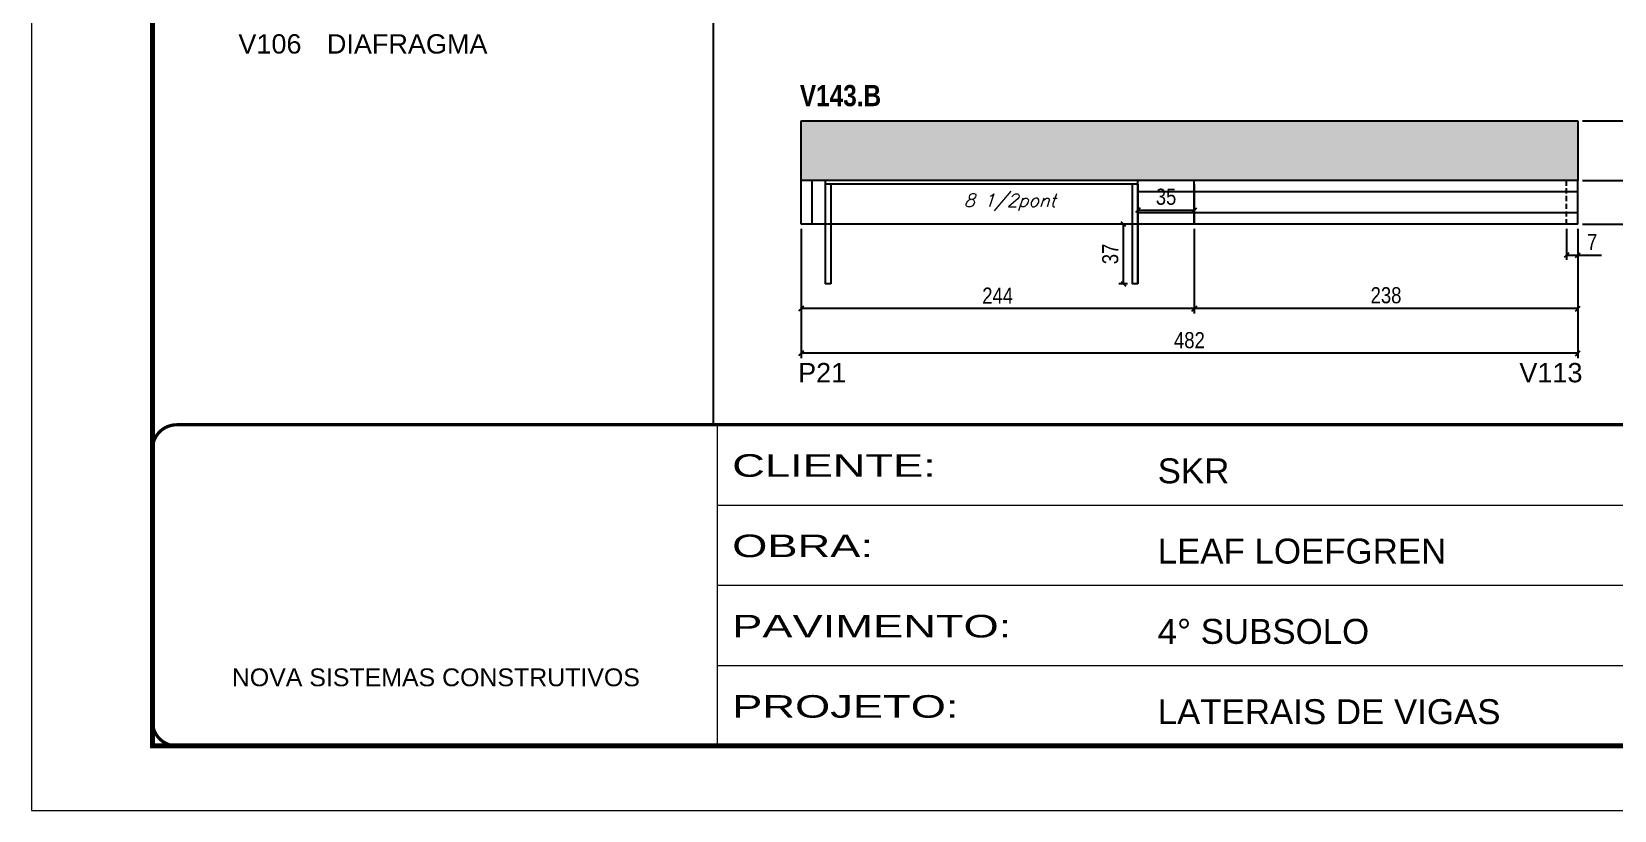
# Model space of a CAD drawing. Extents: x 3309 to 9590, y -2522 to 14608.
# Drawn here: x 4908 to 5890, y 10112 to 10595 of the extents above; entities that cross this region are included whole.
import ezdxf

# ---------------------------------------------------------------- set-up
doc = ezdxf.new("R2010")
doc.units = 0
for name, pattern in [('CONTINUO', [0]), ('DASHED', [0.75, 0.5, -0.25]), ('HIDDEN2', [4.7625, 3.175, -1.5875])]:
    doc.linetypes.add(name, pattern=pattern)
for name, color, linetype in [('5', 5, 'Continuous'), ('COTA', 241, 'Continuous'), ('NOMENCLATURA', 7, 'Continuous'), ('Painéis', 200, 'Continuous'), ('SARR_2.2x7', 40, 'Continuous'), ('SARR_3.5x7', 81, 'Continuous'), ('texto', 7, 'Continuous')]:
    doc.layers.add(name, color=color, linetype=linetype)
doc.layers.add('Folhas', color=255, linetype='Continuous', lineweight=9)
doc.layers.add('SARRAFO DE PRESSAO', color=251, linetype='DASHED', lineweight=9)
doc.styles.add('ARIAL', font='arial.ttf')
doc.styles.add('COTA TECNICA', font='techl___.ttf', dxfattribs={"height": 10})
doc.styles.add('Romans', font='romans.shx')
doc.styles.get("Standard").update_dxf_attribs({"font": 'arial.ttf'})
doc.styles.add('TECNICA', font='techb___.ttf', dxfattribs={"height": 10})
doc.styles.add('Tecnologia', font='')
doc.styles.get('Tecnologia').set_extended_font_data('Forgotten Futurist')
doc.dimstyles.new('PAINEL', dxfattribs={"dimtxt": 10, "dimasz": 3, "dimexe": 3, "dimexo": 3, "dimgap": 3, "dimtad": 1, "dimdec": 1, "dimzin": 12, "dimdsep": 46, "dimtxsty": 'COTA TECNICA', "dimblk1": 'OBLIQUE', "dimblk2": 'OBLIQUE', "dimsah": 1, "dimcen": 0.9, "dimclrd": 4, "dimclre": 4, "dimclrt": 240, "dimadec": 1, "dimazin": 3, "dimtfac": 1, "dimtdec": 1, "dimtmove": 0, "dimatfit": 3, "dimfxl": 1, "dimtolj": 1, "dimtzin": 12, "dimarcsym": 0})

# ---------------------------------------------------------------- blocks, each defined once
blk = doc.blocks.new('9999999999')
at = {"color": 30, "linetype": 'CONTINUO'}
for p, q in [((98564.56, 34230.21), (98564.56, 34429.45)), ((98564.56, 34379.64), (99583.98, 34379.64)), ((98564.56, 34329.83), (99487.98, 34329.83)), ((98564.56, 34280.02), (99487.98, 34280.02))]:
    blk.add_line(p, q, dxfattribs=at)
at = {"color": 30, "linetype": 'CONTINUO', "const_width": 2}
blk.add_lwpolyline([(99583.98, 34230.21), (99583.98, 34414.45, 0.414214), (99568.98, 34429.45), (98228.98, 34429.45, 0.414214), (98213.98, 34414.45), (98213.98, 34245.21, 0.414214), (98228.98, 34230.21), (99583.98, 34230.21)], format="xyb", dxfattribs=at)
at = {"layer": 'Folhas'}
blk.add_lwpolyline([(98138.98, 34190.21), (99623.98, 34190.21), (99623.98, 35240.21), (98138.98, 35240.21)], close=True, dxfattribs=at)
at = {"layer": 'Folhas', "color": 30, "const_width": 3}
blk.add_lwpolyline([(98213.98, 34230.21), (99583.98, 34230.21), (99583.98, 35200.21), (98213.98, 35200.21)], close=True, dxfattribs=at)
at = {"color": 7, "linetype": 'Continuous', "ltscale": 5, "style": 'ARIAL'}
for s, height, p in [('SKR', 15.483, (98837.68, 34393.13)), ('LEAF LOEFGREN', 15.4829, (98837.68, 34343.32)), ('4° SUBSOLO', 15.483, (98837.68, 34293.51)), ('NOVA SISTEMAS CONSTRUTIVOS', 11.0592, (98263.19, 34267.21)), ('LATERAIS DE VIGAS', 15.4829, (98837.68, 34243.7))]:
    blk.add_text(s, height=height, dxfattribs=at).set_placement(p)
at = {"layer": 'Folhas', "color": 7, "style": 'Tecnologia', "width": 1.5}
for s, p in [('CLIENTE:', (98573.65, 34397.17)), ('OBRA:', (98573.65, 34347.31)), ('PAVIMENTO:', (98573.65, 34297.5)), ('PROJETO:', (98573.65, 34247.69))]:
    blk.add_text(s, height=14, dxfattribs=at).set_placement(p)
blk = doc.blocks.new('_Oblique')
at = {"color": 0, "linetype": 'ByBlock', "lineweight": -2}
blk.add_line((-0.5, -0.5), (0.5, 0.5), dxfattribs=at)
blk = doc.blocks.new('*D459')
at = {"layer": 'COTA', "color": 4, "linetype": 'ByBlock', "lineweight": -2, "transparency": 16777216}
for p, q in [((5629.26, 10472.87), (5629.26, 10420.45)), ((5867.26, 10472.87), (5867.26, 10420.45)), ((5867.26, 10423.45), (5629.26, 10423.45))]:
    blk.add_line(p, q, dxfattribs=at)
at = {"layer": 'Defpoints', "color": 0, "linetype": 'ByBlock', "transparency": 16777216}
for p in [(5629.26, 10475.87), (5867.26, 10475.87), (5629.26, 10423.45)]:
    blk.add_point(p, dxfattribs=at)
at = {"layer": 'COTA', "color": 4, "linetype": 'ByBlock', "lineweight": -2, "transparency": 16777216, "xscale": 3, "yscale": 3, "zscale": 3, "rotation": 180}
blk.add_blockref('_Oblique', (5629.26, 10423.45), dxfattribs=at)
at = {"layer": 'COTA', "color": 4, "linetype": 'ByBlock', "lineweight": -2, "transparency": 16777216, "xscale": 3, "yscale": 3, "zscale": 3}
blk.add_blockref('_Oblique', (5867.26, 10423.45), dxfattribs=at)
at = {"layer": 'COTA', "color": 240, "linetype": 'ByBlock', "transparency": 16777216, "insert": (5748.26, 10431.69), "char_height": 10, "attachment_point": 5, "style": 'COTA TECNICA'}
blk.add_mtext('\\A1;238', dxfattribs=at)
blk = doc.blocks.new('*D460')
at = {"layer": 'COTA', "color": 4, "linetype": 'ByBlock', "lineweight": -2, "transparency": 16777216}
for p, q in [((5385.26, 10472.87), (5385.26, 10420.45)), ((5629.26, 10472.87), (5629.26, 10420.45)), ((5629.26, 10423.45), (5385.26, 10423.45))]:
    blk.add_line(p, q, dxfattribs=at)
at = {"layer": 'Defpoints', "color": 0, "linetype": 'ByBlock', "transparency": 16777216}
for p in [(5385.26, 10475.87), (5629.26, 10475.87), (5385.26, 10423.45)]:
    blk.add_point(p, dxfattribs=at)
at = {"layer": 'COTA', "color": 4, "linetype": 'ByBlock', "lineweight": -2, "transparency": 16777216, "xscale": 3, "yscale": 3, "zscale": 3, "rotation": 180}
blk.add_blockref('_Oblique', (5385.26, 10423.45), dxfattribs=at)
at = {"layer": 'COTA', "color": 4, "linetype": 'ByBlock', "lineweight": -2, "transparency": 16777216, "xscale": 3, "yscale": 3, "zscale": 3}
blk.add_blockref('_Oblique', (5629.26, 10423.45), dxfattribs=at)
at = {"layer": 'COTA', "color": 240, "linetype": 'ByBlock', "transparency": 16777216, "insert": (5507.26, 10431.52), "char_height": 10, "attachment_point": 5, "style": 'COTA TECNICA'}
blk.add_mtext('\\A1;244', dxfattribs=at)
blk = doc.blocks.new('*D461')
at = {"layer": 'COTA', "color": 4, "linetype": 'ByBlock', "lineweight": -2, "transparency": 16777216}
for p, q in [((5385.26, 10472.87), (5385.26, 10392.74)), ((5867.26, 10472.87), (5867.26, 10392.74)), ((5867.26, 10395.74), (5385.26, 10395.74))]:
    blk.add_line(p, q, dxfattribs=at)
at = {"layer": 'Defpoints', "color": 0, "linetype": 'ByBlock', "transparency": 16777216}
for p in [(5385.26, 10475.87), (5867.26, 10475.87), (5385.26, 10395.74)]:
    blk.add_point(p, dxfattribs=at)
at = {"layer": 'COTA', "color": 4, "linetype": 'ByBlock', "lineweight": -2, "transparency": 16777216, "xscale": 3, "yscale": 3, "zscale": 3, "rotation": 180}
blk.add_blockref('_Oblique', (5385.26, 10395.74), dxfattribs=at)
at = {"layer": 'COTA', "color": 4, "linetype": 'ByBlock', "lineweight": -2, "transparency": 16777216, "xscale": 3, "yscale": 3, "zscale": 3}
blk.add_blockref('_Oblique', (5867.26, 10395.74), dxfattribs=at)
at = {"layer": 'COTA', "color": 240, "linetype": 'ByBlock', "transparency": 16777216, "insert": (5626.26, 10403.83), "char_height": 10, "attachment_point": 5, "style": 'COTA TECNICA'}
blk.add_mtext('\\A1;482', dxfattribs=at)
blk = doc.blocks.new('*D462')
at = {"layer": 'COTA', "color": 4, "lineweight": -2, "transparency": 16777216}
for p, q in [((5870.26, 10502.87), (5913.15, 10502.87)), ((5910.15, 10502.87), (5910.15, 10475.87)), ((5870.26, 10475.87), (5913.15, 10475.87))]:
    blk.add_line(p, q, dxfattribs=at)
at = {"layer": 'Defpoints', "color": 0, "transparency": 16777216}
for p in [(5867.26, 10502.87), (5867.26, 10475.87), (5910.15, 10475.87)]:
    blk.add_point(p, dxfattribs=at)
at = {"layer": 'COTA', "color": 4, "lineweight": -2, "transparency": 16777216, "xscale": 3, "yscale": 3, "zscale": 3}
for p, rotation in [((5910.15, 10502.87), 90), ((5910.15, 10475.87), 270)]:
    blk.add_blockref('_Oblique', p, dxfattribs=dict(at, rotation=rotation))
at = {"layer": 'COTA', "color": 240, "transparency": 16777216, "insert": (5902.08, 10489.37), "char_height": 10, "attachment_point": 5, "rotation": 90, "style": 'COTA TECNICA'}
blk.add_mtext('\\A1;27', dxfattribs=at)
blk = doc.blocks.new('*D463')
at = {"layer": 'COTA', "color": 4, "lineweight": -2, "transparency": 16777216}
for p, q in [((5860.26, 10472.87), (5860.26, 10453.66)), ((5867.26, 10472.87), (5867.26, 10453.66)), ((5860.26, 10456.66), (5867.26, 10456.66)), ((5867.26, 10456.66), (5881.99, 10456.66))]:
    blk.add_line(p, q, dxfattribs=at)
at = {"layer": 'Defpoints', "color": 0, "transparency": 16777216}
for p in [(5860.26, 10475.87), (5867.26, 10475.87), (5867.26, 10456.66)]:
    blk.add_point(p, dxfattribs=at)
at = {"layer": 'COTA', "color": 4, "lineweight": -2, "transparency": 16777216, "xscale": 3, "yscale": 3, "zscale": 3, "rotation": 180}
blk.add_blockref('_Oblique', (5860.26, 10456.66), dxfattribs=at)
at = {"layer": 'COTA', "color": 4, "lineweight": -2, "transparency": 16777216, "xscale": 3, "yscale": 3, "zscale": 3}
blk.add_blockref('_Oblique', (5867.26, 10456.66), dxfattribs=at)
at = {"layer": 'COTA', "color": 240, "transparency": 16777216, "insert": (5876.12, 10464.73), "char_height": 10, "attachment_point": 5, "style": 'COTA TECNICA'}
blk.add_mtext('\\A1;7', dxfattribs=at)
blk = doc.blocks.new('*D464')
at = {"layer": 'COTA', "color": 4, "lineweight": -2, "transparency": 16777216}
for p, q in [((5594.26, 10484.59), (5629.26, 10484.59)), ((5629.26, 10486.37), (5629.26, 10481.59))]:
    blk.add_line(p, q, dxfattribs=at)
at = {"layer": 'Defpoints', "color": 0, "transparency": 16777216}
for p in [(5629.26, 10489.37), (5594.26, 10484.59), (5629.26, 10484.59)]:
    blk.add_point(p, dxfattribs=at)
at = {"layer": 'COTA', "color": 4, "lineweight": -2, "transparency": 16777216, "xscale": 3, "yscale": 3, "zscale": 3, "rotation": 180}
blk.add_blockref('_Oblique', (5594.26, 10484.59), dxfattribs=at)
at = {"layer": 'COTA', "color": 4, "lineweight": -2, "transparency": 16777216, "xscale": 3, "yscale": 3, "zscale": 3}
blk.add_blockref('_Oblique', (5629.26, 10484.59), dxfattribs=at)
at = {"layer": 'COTA', "color": 240, "transparency": 16777216, "insert": (5611.76, 10492.81), "char_height": 10, "attachment_point": 5, "style": 'COTA TECNICA'}
blk.add_mtext('\\A1;35', dxfattribs=at)
blk = doc.blocks.new('*D465')
at = {"layer": 'COTA', "color": 4, "lineweight": -2, "transparency": 16777216}
for p, q in [((5870.26, 10539.87), (5913.15, 10539.87)), ((5910.15, 10502.87), (5910.15, 10539.87)), ((5870.26, 10502.87), (5913.15, 10502.87))]:
    blk.add_line(p, q, dxfattribs=at)
at = {"layer": 'Defpoints', "color": 0, "transparency": 16777216}
for p in [(5867.26, 10539.87), (5910.15, 10539.87), (5867.26, 10502.87)]:
    blk.add_point(p, dxfattribs=at)
at = {"layer": 'COTA', "color": 4, "lineweight": -2, "transparency": 16777216, "xscale": 3, "yscale": 3, "zscale": 3}
for p, rotation in [((5910.15, 10539.87), 90), ((5910.15, 10502.87), 270)]:
    blk.add_blockref('_Oblique', p, dxfattribs=dict(at, rotation=rotation))
at = {"layer": 'COTA', "color": 240, "transparency": 16777216, "insert": (5901.93, 10521.37), "char_height": 10, "attachment_point": 5, "rotation": 90, "style": 'COTA TECNICA'}
blk.add_mtext('\\A1;37', dxfattribs=at)
blk = doc.blocks.new('*D466')
at = {"layer": 'COTA', "color": 4, "lineweight": -2, "transparency": 16777216}
for p, q in [((5870.26, 10539.87), (5948.31, 10539.87)), ((5945.31, 10475.87), (5945.31, 10539.87)), ((5870.26, 10475.87), (5948.31, 10475.87))]:
    blk.add_line(p, q, dxfattribs=at)
at = {"layer": 'Defpoints', "color": 0, "transparency": 16777216}
for p in [(5867.26, 10539.87), (5945.31, 10539.87), (5867.26, 10475.87)]:
    blk.add_point(p, dxfattribs=at)
at = {"layer": 'COTA', "color": 4, "lineweight": -2, "transparency": 16777216, "xscale": 3, "yscale": 3, "zscale": 3}
for p, rotation in [((5945.31, 10539.87), 90), ((5945.31, 10475.87), 270)]:
    blk.add_blockref('_Oblique', p, dxfattribs=dict(at, rotation=rotation))
at = {"layer": 'COTA', "color": 240, "transparency": 16777216, "insert": (5937.21, 10507.87), "char_height": 10, "attachment_point": 5, "rotation": 90, "style": 'COTA TECNICA'}
blk.add_mtext('\\A1;64', dxfattribs=at)
blk = doc.blocks.new('*D480')
at = {"layer": 'COTA', "color": 4, "lineweight": -2, "transparency": 16777216}
for p, q in [((5587.76, 10475.87), (5582.41, 10475.87)), ((5585.41, 10438.87), (5585.41, 10475.87)), ((5587.76, 10438.87), (5582.41, 10438.87))]:
    blk.add_line(p, q, dxfattribs=at)
at = {"layer": 'Defpoints', "color": 0, "transparency": 16777216}
for p in [(5585.41, 10475.87), (5590.76, 10475.87), (5590.76, 10438.87)]:
    blk.add_point(p, dxfattribs=at)
at = {"layer": 'COTA', "color": 4, "lineweight": -2, "transparency": 16777216, "xscale": 3, "yscale": 3, "zscale": 3}
for p, rotation in [((5585.41, 10475.87), 90), ((5585.41, 10438.87), 270)]:
    blk.add_blockref('_Oblique', p, dxfattribs=dict(at, rotation=rotation))
at = {"layer": 'COTA', "color": 240, "transparency": 16777216, "insert": (5577.19, 10457.37), "char_height": 10, "attachment_point": 5, "rotation": 90, "style": 'COTA TECNICA'}
blk.add_mtext('\\A1;37', dxfattribs=at)

msp = doc.modelspace()

# ---------------------------------------------------------------- hatches: boundary and pattern name
at = {"layer": 'COTA'}
h = msp.add_hatch(dxfattribs=at)
h.set_pattern_fill('AR-CONC', color=256, scale=0.03)
h.paths.add_polyline_path([(5385.26, 10539.87), (5385.26, 10502.87), (5867.26, 10502.87), (5867.26, 10539.87)])

# ---------------------------------------------------------------- linework, layer by layer
for p, q in [((5330.68, 11122.13), (5330.68, 10351.38)), ((5385.26, 10502.87), (5385.26, 10539.87)), ((5385.26, 10539.87), (5867.26, 10539.87)), ((5867.26, 10539.87), (5867.26, 10502.87)), ((5403.76, 10438.87), (5400.26, 10438.87)), ((5594.26, 10438.87), (5590.76, 10438.87))]:
    msp.add_line(p, q, dxfattribs=at)
at = {"layer": 'Painéis', "linetype": 'ByBlock'}
for p, q in [((5867.26, 10502.87), (5385.26, 10502.87)), ((5385.26, 10475.87), (5385.26, 10502.87)), ((5629.26, 10475.87), (5629.26, 10502.87)), ((5867.26, 10475.87), (5867.26, 10502.87)), ((5867.26, 10475.87), (5385.26, 10475.87))]:
    msp.add_line(p, q, dxfattribs=at)
at = {"layer": 'SARR_2.2x7', "linetype": 'Continuous'}
for p, q in [((5392.26, 10475.87), (5392.26, 10502.87)), ((5594.26, 10500.67), (5400.26, 10500.67)), ((5629.26, 10495.87), (5594.26, 10495.87)), ((5867.26, 10495.87), (5629.26, 10495.87)), ((5629.26, 10482.87), (5594.26, 10482.87)), ((5867.26, 10482.87), (5629.26, 10482.87))]:
    msp.add_line(p, q, dxfattribs=at)
at = {"layer": 'SARR_2.2x7', "linetype": 'HIDDEN2'}
msp.add_line((5860.26, 10475.87), (5860.26, 10502.87), dxfattribs=at)
at = {"layer": 'SARR_3.5x7'}
for p, q in [((5400.26, 10502.87), (5400.26, 10438.87)), ((5403.76, 10500.67), (5403.76, 10438.87)), ((5590.76, 10500.67), (5590.76, 10438.87)), ((5594.26, 10438.87), (5594.26, 10502.87)), ((5594.26, 10500.67), (5594.26, 10438.87)), ((5629.26, 10500.67), (5629.26, 10475.87))]:
    msp.add_line(p, q, dxfattribs=at)

# ---------------------------------------------------------------- block references
at = {"layer": 'SARRAFO DE PRESSAO', "color": 6, "linetype": 'ByBlock'}
msp.add_blockref('9999999999', (-93231.11, -24078.07), dxfattribs=at)

# ---------------------------------------------------------------- texts
at = {"layer": '5', "linetype": 'Continuous'}
for s, p in [('V106', (5036.16, 10581.71)), ('DIAFRAGMA', (5091.06, 10581.71)), ('P21', (5383.46, 10377.72)), ('V113', (5831, 10377.72))]:
    msp.add_text(s, height=12, rotation=0.00004, dxfattribs=at).set_placement(p)
at = {"layer": 'NOMENCLATURA', "style": 'TECNICA'}
msp.add_text('V143.B', height=13.2, dxfattribs=at).set_placement((5384.54, 10549.06))
at = {"layer": 'texto', "color": 2, "insert": (5514.76, 10489.37), "char_height": 8, "attachment_point": 5, "style": 'Romans'}
msp.add_mtext('{\\Q19;\\C256;8 1/2pont}', dxfattribs=at)

# ---------------------------------------------------------------- dimensions: what is measured, and where the dimension line sits
at = {"layer": 'COTA'}
for base, p1, p2, picture, middle in [((5910.15, 10539.87), (5867.26, 10502.87), (5867.26, 10539.87), '*D465', (5901.93, 10521.37)), ((5945.31, 10539.87), (5867.26, 10475.87), (5867.26, 10539.87), '*D466', (5937.21, 10507.87)), ((5910.15, 10475.87), (5867.26, 10502.87), (5867.26, 10475.87), '*D462', (5902.08, 10489.37)), ((5585.41, 10475.87), (5590.76, 10438.87), (5590.76, 10475.87), '*D480', (5577.19, 10457.37))]:
    dim = msp.add_linear_dim(base=base, p1=p1, p2=p2, angle=90, dimstyle='PAINEL', dxfattribs=at)
    dim.commit()
    dim.dimension.update_dxf_attribs({"geometry": picture, "text_midpoint": middle})
for base, p1, p2, picture, middle in [((5629.26, 10484.59), (5594.26, 10484.59), (5629.26, 10489.37), '*D464', (5611.76, 10492.81)), ((5867.26, 10456.66), (5860.26, 10475.87), (5867.26, 10475.87), '*D463', (5876.12, 10464.73))]:
    dim = msp.add_linear_dim(base=base, p1=p1, p2=p2, dimstyle='PAINEL', dxfattribs=at)
    dim.commit()
    dim.dimension.update_dxf_attribs({"geometry": picture, "text_midpoint": middle})
at = {"layer": 'COTA', "linetype": 'ByBlock'}
dim = msp.add_linear_dim(base=(5385.26, 10423.45), p1=(5629.26, 10475.87), p2=(5385.26, 10475.87), angle=180, dimstyle='PAINEL', override={"dimtmove": 1}, dxfattribs=at)
dim.commit()
dim.dimension.update_dxf_attribs({"geometry": '*D460', "text_midpoint": (5507.26, 10431.52)})
for base, p2, picture, middle in [((5385.26, 10395.74), (5385.26, 10475.87), '*D461', (5626.26, 10403.83)), ((5629.26, 10423.45), (5629.26, 10475.87), '*D459', (5748.26, 10431.69))]:
    dim = msp.add_linear_dim(base=base, p1=(5867.26, 10475.87), p2=p2, angle=180, dimstyle='PAINEL', dxfattribs=at)
    dim.commit()
    dim.dimension.update_dxf_attribs({"geometry": picture, "text_midpoint": middle})

doc.saveas('drawing.dxf')
